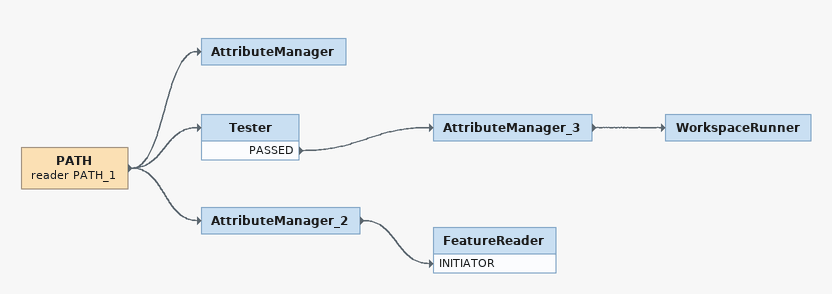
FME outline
PATH (reader PATH_1)
    -> AttributeManager
    -> AttributeManager_2
    -> Tester
AttributeManager
Tester
    PASSED -> AttributeManager_3
AttributeManager_3
    -> WorkspaceRunner
WorkspaceRunner
AttributeManager_2
    -> FeatureReader [INITIATOR]
FeatureReader
